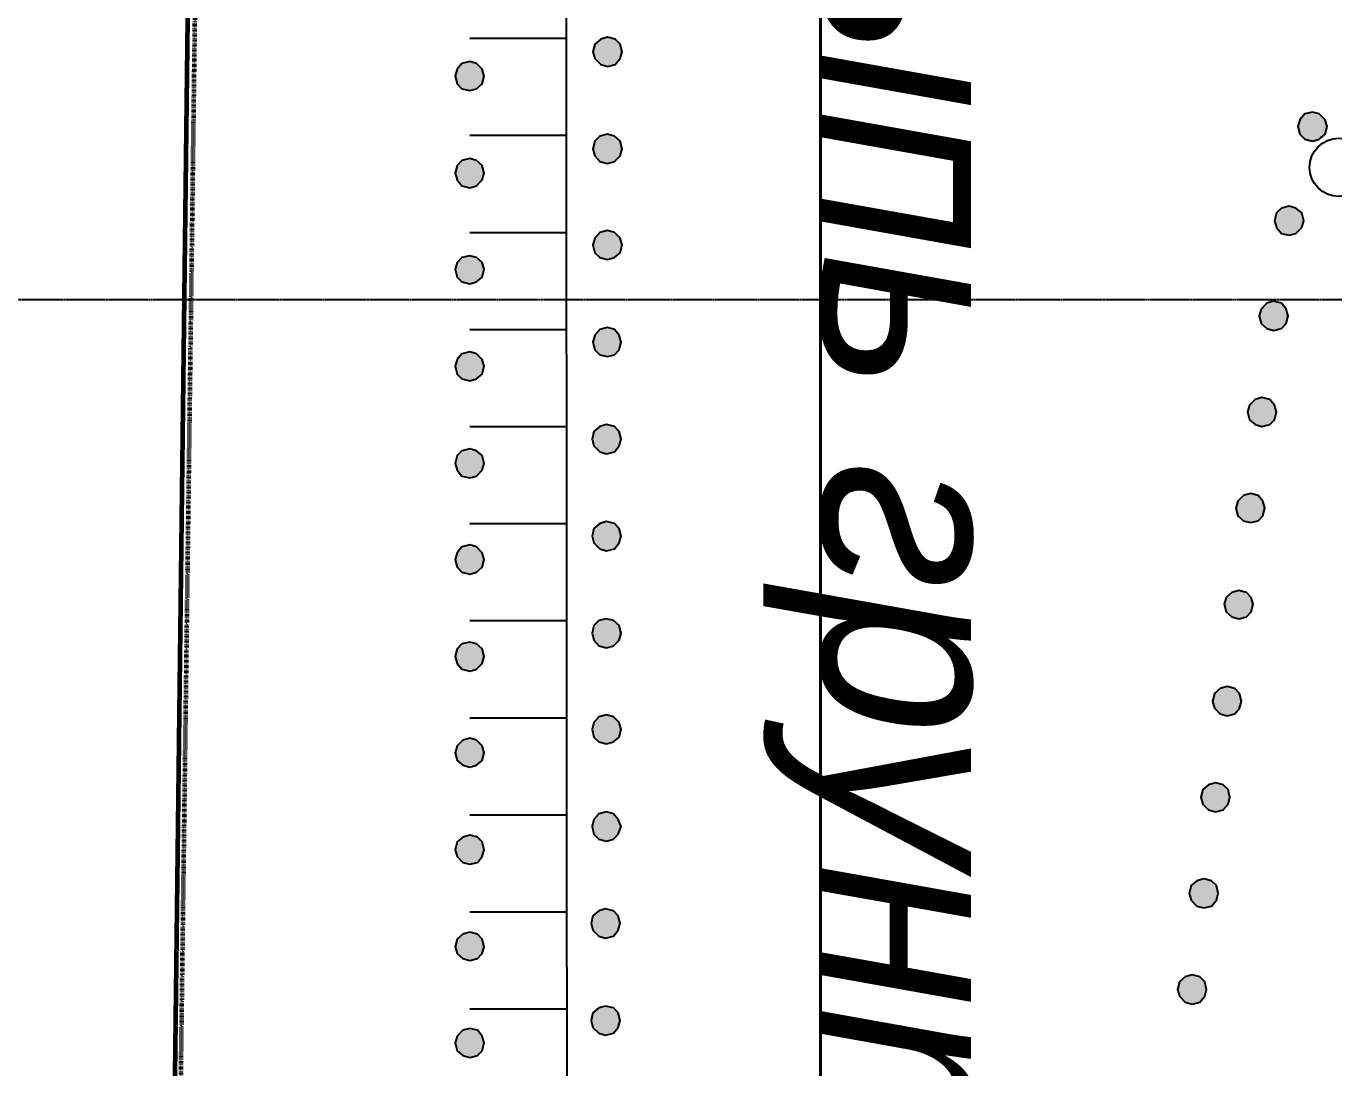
# Model space of a CAD drawing. Header units: millimetres. Extents: x 172667 to 1873135, y -274708 to 168495.
# Drawn here: x 1768622 to 1775356, y 29312 to 34677 of the extents above; entities that cross this region are included whole.
import ezdxf
from ezdxf.enums import TextEntityAlignment as Align

# ---------------------------------------------------------------- set-up
doc = ezdxf.new("R2010")
doc.units = ezdxf.units.MM
doc.linetypes.add('линия_сгиба', pattern=[1.25, 0.5, -0.25, 0, -0.25, 0, -0.25])
doc.linetypes.add('осевая', pattern=[2, 1.25, -0.25, 0.25, -0.25])
for name, color, linetype, lineweight in [('0004-Осевая', 4, 'осевая', 25), ('012 ОП.ЗОНА.ЗДАНИЕ', 171, '01.Опасная зона здание', 40), ('017 ОТВОД', 7, '13.Граница отвода', 70)]:
    doc.layers.add(name, color=color, linetype=linetype, lineweight=lineweight)
doc.layers.add('_ТОПО', color=253, linetype='Continuous')
doc.layers.add('SC007', color=7, linetype='Continuous')
doc.styles.add('1', font='', dxfattribs={"height": 0.000909972})
doc.styles.add('размеры', font='', dxfattribs={"width": 0.7})
doc.styles.get('1').set_extended_font_data('D431', italic=True)
doc.styles.get('размеры').set_extended_font_data('T-FLEX Type A')
doc.linetypes.add('01.Опасная зона здание', pattern='A,1,-2,10,-0.05,[1,линии ППР.shx,S=0.2,R=180,X=0,Y=-1],-0.05,10,-2', length=25.1)
doc.linetypes.add('13.Граница отвода', pattern='A,20,[14,SHAPES,S=0.01,R=0,X=0,Y=0],-2.5', length=22.5)
doc.dimstyles.new('SPDS 500', dxfattribs={"dimscale": 500, "dimtxt": 2.5, "dimasz": 2, "dimexe": 1.25, "dimexo": 0, "dimtad": 1, "dimdec": 0, "dimtxsty": 'размеры', "dimblk": 'ARCHTICK', "dimcen": 2.5, "dimdle": 2, "dimclrd": 256, "dimclre": 256, "dimclrt": 1, "dimaunit": 1, "dimadec": 0, "dimazin": 2, "dimtfac": 0.75, "dimtdec": 0, "dimtix": 1, "dimtmove": 1, "dimatfit": 3, "dimfxl": 1.25, "dimtolj": 1, "dimlwd": 20, "dimlwe": 20, "dimarcsym": 0})

# ---------------------------------------------------------------- blocks, each defined once
blk = doc.blocks.new('SYMBOL2060001')
at = {"layer": 'SC007'}
blk.add_circle((0, 0), 0.15, dxfattribs=at)
blk = doc.blocks.new('_ArchTick')
at = {"color": 0, "linetype": 'ByBlock', "const_width": 0.15}
blk.add_lwpolyline([(-0.5, -0.5), (0.5, 0.5)], dxfattribs=at)
blk = doc.blocks.new('*D254')
at = {"linetype": 'Continuous', "lineweight": 20, "transparency": 16777216}
for p, q in [((1763104.9, 14268.6), (1763104.9, 64268.6)), ((1769362.5, 63268.6), (1762479.9, 63268.6)), ((1769362.5, 15268.6), (1762479.9, 15268.6))]:
    blk.add_line(p, q, dxfattribs=at)
at = {"layer": 'Defpoints', "color": 0, "transparency": 16777216}
for p in [(1763104.9, 63268.6), (1769362.5, 63268.6), (1769362.5, 15268.6)]:
    blk.add_point(p, dxfattribs=at)
at = {"lineweight": 20, "transparency": 16777216, "xscale": 1000, "yscale": 1000, "zscale": 1000}
for p, rotation in [((1763104.9, 63268.6), 90), ((1763104.9, 15268.6), 270)]:
    blk.add_blockref('_ArchTick', p, dxfattribs=dict(at, rotation=rotation))
at = {"color": 1, "transparency": 16777216, "insert": (1762167.4, 39268.6), "char_height": 1250, "attachment_point": 5, "rotation": 90, "style": 'размеры'}
blk.add_mtext('\\A1;48000', dxfattribs=at)

msp = doc.modelspace()

# ---------------------------------------------------------------- hatches: boundary and pattern name
at = {"layer": '_ТОПО', "linetype": 'ByBlock', "lineweight": -2}
for points in [[(1771616.2, 34470.1), (1771656.2, 34480.1), (1771681.2, 34510.1), (1771691.2, 34545.1), (1771681.2, 34585.1), (1771656.2, 34610.1), (1771616.2, 34620.1), (1771581.2, 34610.1), (1771551.2, 34585.1), (1771541.2, 34545.1), (1771551.2, 34510.1), (1771581.2, 34480.1)], [(1770906.2, 34345.1), (1770941.2, 34355.1), (1770971.2, 34380.1), (1770981.2, 34420.1), (1770971.2, 34455.1), (1770941.2, 34485.1), (1770906.2, 34495.1), (1770866.2, 34485.1), (1770841.2, 34455.1), (1770831.2, 34420.1), (1770841.2, 34380.1), (1770866.2, 34355.1)], [(1775246.2, 34085.1), (1775281.2, 34095.1), (1775311.2, 34120.1), (1775321.2, 34160.1), (1775311.2, 34195.1), (1775281.2, 34225.1), (1775246.2, 34235.1), (1775206.2, 34225.1), (1775181.2, 34195.1), (1775171.2, 34160.1), (1775181.2, 34120.1), (1775206.2, 34095.1)], [(1771616.2, 33970.1), (1771651.2, 33980.1), (1771681.2, 34010.1), (1771691.2, 34045.1), (1771681.2, 34085.1), (1771651.2, 34110.1), (1771616.2, 34120.1), (1771576.2, 34110.1), (1771551.2, 34085.1), (1771541.2, 34045.1), (1771551.2, 34010.1), (1771576.2, 33980.1)], [(1770906.2, 33845.1), (1770941.2, 33855.1), (1770971.2, 33885.1), (1770981.2, 33920.1), (1770971.2, 33960.1), (1770941.2, 33985.1), (1770906.2, 33995.1), (1770866.2, 33985.1), (1770841.2, 33960.1), (1770831.2, 33920.1), (1770841.2, 33885.1), (1770866.2, 33855.1)], [(1775126.2, 33600.1), (1775161.2, 33610.1), (1775191.2, 33640.1), (1775201.2, 33675.1), (1775191.2, 33715.1), (1775161.2, 33740.1), (1775126.2, 33750.1), (1775086.2, 33740.1), (1775061.2, 33715.1), (1775051.2, 33675.1), (1775061.2, 33640.1), (1775086.2, 33610.1)], [(1771616.2, 33475.1), (1771651.2, 33485.1), (1771681.2, 33510.1), (1771691.2, 33550.1), (1771681.2, 33585.1), (1771651.2, 33615.1), (1771616.2, 33625.1), (1771576.2, 33615.1), (1771551.2, 33585.1), (1771541.2, 33550.1), (1771551.2, 33510.1), (1771576.2, 33485.1)], [(1770906.2, 33350.1), (1770941.2, 33360.1), (1770971.2, 33385.1), (1770981.2, 33425.1), (1770971.2, 33460.1), (1770941.2, 33485.1), (1770906.2, 33495.1), (1770866.2, 33485.1), (1770841.2, 33460.1), (1770831.2, 33425.1), (1770841.2, 33385.1), (1770866.2, 33360.1)], [(1775046.2, 33110.1), (1775086.2, 33120.1), (1775111.2, 33145.1), (1775121.2, 33185.1), (1775111.2, 33220.1), (1775086.2, 33250.1), (1775046.2, 33260.1), (1775011.2, 33250.1), (1774981.2, 33220.1), (1774971.2, 33185.1), (1774981.2, 33145.1), (1775011.2, 33120.1)], [(1771616.2, 32975.1), (1771651.2, 32985.1), (1771676.2, 33010.1), (1771686.2, 33050.1), (1771676.2, 33085.1), (1771651.2, 33115.1), (1771616.2, 33125.1), (1771576.2, 33115.1), (1771551.2, 33085.1), (1771541.2, 33050.1), (1771551.2, 33010.1), (1771576.2, 32985.1)], [(1770906.2, 32850.1), (1770941.2, 32860.1), (1770971.2, 32885.1), (1770981.2, 32925.1), (1770971.2, 32960.1), (1770941.2, 32990.1), (1770906.2, 33000.1), (1770866.2, 32990.1), (1770841.2, 32960.1), (1770831.2, 32925.1), (1770841.2, 32885.1), (1770866.2, 32860.1)], [(1774986.2, 32615.1), (1775026.2, 32625.1), (1775051.2, 32650.1), (1775061.2, 32690.1), (1775051.2, 32725.1), (1775026.2, 32755.1), (1774986.2, 32765.1), (1774951.2, 32755.1), (1774921.2, 32725.1), (1774911.2, 32690.1), (1774921.2, 32650.1), (1774951.2, 32625.1)], [(1771611.2, 32475.1), (1771651.2, 32485.1), (1771676.2, 32515.1), (1771686.2, 32550.1), (1771676.2, 32590.1), (1771651.2, 32615.1), (1771611.2, 32625.1), (1771576.2, 32615.1), (1771546.2, 32590.1), (1771536.2, 32550.1), (1771546.2, 32515.1), (1771576.2, 32485.1)], [(1770906.2, 32350.1), (1770941.2, 32360.1), (1770971.2, 32390.1), (1770981.2, 32425.1), (1770971.2, 32465.1), (1770941.2, 32490.1), (1770906.2, 32500.1), (1770866.2, 32490.1), (1770841.2, 32465.1), (1770831.2, 32425.1), (1770841.2, 32390.1), (1770866.2, 32360.1)], [(1774926.2, 32120.1), (1774966.2, 32130.1), (1774991.2, 32155.1), (1775001.2, 32195.1), (1774991.2, 32230.1), (1774966.2, 32260.1), (1774926.2, 32270.1), (1774891.2, 32260.1), (1774861.2, 32230.1), (1774851.2, 32195.1), (1774861.2, 32155.1), (1774891.2, 32130.1)], [(1771611.2, 31975.1), (1771651.2, 31985.1), (1771676.2, 32015.1), (1771686.2, 32050.1), (1771676.2, 32090.1), (1771651.2, 32115.1), (1771611.2, 32125.1), (1771576.2, 32115.1), (1771546.2, 32090.1), (1771536.2, 32050.1), (1771546.2, 32015.1), (1771576.2, 31985.1)], [(1770906.2, 31855.1), (1770941.2, 31865.1), (1770971.2, 31890.1), (1770981.2, 31930.1), (1770971.2, 31965.1), (1770941.2, 31995.1), (1770906.2, 32005.1), (1770866.2, 31995.1), (1770841.2, 31965.1), (1770831.2, 31930.1), (1770841.2, 31890.1), (1770866.2, 31865.1)], [(1774866.2, 31625.1), (1774906.2, 31635.1), (1774931.2, 31660.1), (1774941.2, 31700.1), (1774931.2, 31735.1), (1774906.2, 31760.1), (1774866.2, 31770.1), (1774831.2, 31760.1), (1774801.2, 31735.1), (1774791.2, 31700.1), (1774801.2, 31660.1), (1774831.2, 31635.1)], [(1771611.2, 31475.1), (1771646.2, 31485.1), (1771676.2, 31515.1), (1771686.2, 31550.1), (1771676.2, 31590.1), (1771646.2, 31615.1), (1771611.2, 31625.1), (1771571.2, 31615.1), (1771546.2, 31590.1), (1771536.2, 31550.1), (1771546.2, 31515.1), (1771571.2, 31485.1)], [(1770906.2, 31355.1), (1770941.2, 31365.1), (1770971.2, 31395.1), (1770981.2, 31430.1), (1770971.2, 31470.1), (1770941.2, 31495.1), (1770906.2, 31505.1), (1770866.2, 31495.1), (1770841.2, 31470.1), (1770831.2, 31430.1), (1770841.2, 31395.1), (1770866.2, 31365.1)], [(1774806.2, 31125.1), (1774846.2, 31135.1), (1774871.2, 31165.1), (1774881.2, 31200.1), (1774871.2, 31240.1), (1774846.2, 31265.1), (1774806.2, 31275.1), (1774771.2, 31265.1), (1774741.2, 31240.1), (1774731.2, 31200.1), (1774741.2, 31165.1), (1774771.2, 31135.1)], [(1771611.2, 30980.1), (1771646.2, 30990.1), (1771676.2, 31015.1), (1771686.2, 31055.1), (1771676.2, 31090.1), (1771646.2, 31120.1), (1771611.2, 31130.1), (1771571.2, 31120.1), (1771546.2, 31090.1), (1771536.2, 31055.1), (1771546.2, 31015.1), (1771571.2, 30990.1)], [(1770906.2, 30860.1), (1770941.2, 30870.1), (1770971.2, 30895.1), (1770981.2, 30935.1), (1770971.2, 30970.1), (1770941.2, 31000.1), (1770906.2, 31010.1), (1770871.2, 31000.1), (1770841.2, 30970.1), (1770831.2, 30935.1), (1770841.2, 30895.1), (1770871.2, 30870.1)], [(1774746.2, 30630.1), (1774786.2, 30640.1), (1774811.2, 30670.1), (1774821.2, 30705.1), (1774811.2, 30745.1), (1774786.2, 30770.1), (1774746.2, 30780.1), (1774711.2, 30770.1), (1774681.2, 30745.1), (1774671.2, 30705.1), (1774681.2, 30670.1), (1774711.2, 30640.1)], [(1771611.2, 30480.1), (1771646.2, 30490.1), (1771671.2, 30515.1), (1771686.2, 30555.1), (1771671.2, 30590.1), (1771646.2, 30620.1), (1771611.2, 30630.1), (1771571.2, 30620.1), (1771546.2, 30590.1), (1771536.2, 30555.1), (1771546.2, 30515.1), (1771571.2, 30490.1)], [(1770906.2, 30360.1), (1770946.2, 30370.1), (1770971.2, 30400.1), (1770981.2, 30435.1), (1770971.2, 30475.1), (1770946.2, 30500.1), (1770906.2, 30510.1), (1770871.2, 30500.1), (1770841.2, 30475.1), (1770831.2, 30435.1), (1770841.2, 30400.1), (1770871.2, 30370.1)], [(1774686.2, 30135.1), (1774726.2, 30145.1), (1774751.2, 30175.1), (1774761.2, 30210.1), (1774751.2, 30250.1), (1774726.2, 30275.1), (1774686.2, 30285.1), (1774651.2, 30275.1), (1774621.2, 30250.1), (1774611.2, 30210.1), (1774621.2, 30175.1), (1774651.2, 30145.1)], [(1771606.2, 29980.1), (1771646.2, 29990.1), (1771671.2, 30020.1), (1771681.2, 30055.1), (1771671.2, 30095.1), (1771646.2, 30120.1), (1771606.2, 30130.1), (1771571.2, 30120.1), (1771541.2, 30095.1), (1771531.2, 30055.1), (1771541.2, 30020.1), (1771571.2, 29990.1)], [(1770906.2, 29865.1), (1770946.2, 29875.1), (1770971.2, 29900.1), (1770981.2, 29935.1), (1770971.2, 29975.1), (1770946.2, 30000.1), (1770906.2, 30010.1), (1770871.2, 30000.1), (1770841.2, 29975.1), (1770831.2, 29935.1), (1770841.2, 29900.1), (1770871.2, 29875.1)], [(1774626.2, 29640.1), (1774666.2, 29650.1), (1774691.2, 29680.1), (1774701.2, 29715.1), (1774691.2, 29755.1), (1774666.2, 29780.1), (1774626.2, 29790.1), (1774591.2, 29780.1), (1774561.2, 29755.1), (1774551.2, 29715.1), (1774561.2, 29680.1), (1774591.2, 29650.1)], [(1771606.2, 29480.1), (1771646.2, 29490.1), (1771671.2, 29520.1), (1771681.2, 29555.1), (1771671.2, 29595.1), (1771646.2, 29620.1), (1771606.2, 29630.1), (1771571.2, 29620.1), (1771541.2, 29595.1), (1771531.2, 29555.1), (1771541.2, 29520.1), (1771571.2, 29490.1)], [(1770906.2, 29365.1), (1770946.2, 29375.1), (1770971.2, 29400.1), (1770981.2, 29440.1), (1770971.2, 29475.1), (1770946.2, 29505.1), (1770906.2, 29515.1), (1770871.2, 29505.1), (1770841.2, 29475.1), (1770831.2, 29440.1), (1770841.2, 29400.1), (1770871.2, 29375.1)]]:
    msp.add_hatch(color=8, dxfattribs=at).paths.add_polyline_path(points)

# ---------------------------------------------------------------- linework, layer by layer
at = {"layer": '0004-Осевая', "elevation": 107296.5}
msp.add_lwpolyline([(1761344, 33268.6), (1808719.1, 33268.6)], dxfattribs=at)
at = {"layer": '012 ОП.ЗОНА.ЗДАНИЕ', "elevation": 107296.5}
msp.add_lwpolyline([(1772712, 63268.6), (1772712, 15274.6)], dxfattribs=at)
at = {"layer": '017 ОТВОД', "color": 1, "linetype": '13.Граница отвода', "lineweight": 60, "elevation": -103056.2}
msp.add_lwpolyline([(1769145.1, 8582.2), (1770045.1, 84542.2), (1850035.1, 83412.2), (1849135.1, 7452.2)], close=True, dxfattribs=at)
at = {"layer": '017 ОТВОД', "color": 6, "linetype": 'линия_сгиба', "lineweight": 60, "ltscale": 5, "elevation": 3738.5}
msp.add_lwpolyline([(1769149.6, 9024.3), (1815482.4, 8078.8), (1815473.1, 83886.3), (1770145.1, 84117.2)], close=True, dxfattribs=at)
at = {"layer": '_ТОПО', "color": 8, "linetype": 'ByBlock', "lineweight": -2}
for p, q in [((1770906.2, 34615.1, 106560.1), (1771406.2, 34615.1, 106548.2)), ((1770906.2, 34115.1, 106560.2), (1771406.2, 34115.1, 106548.2)), ((1770906.2, 33615.1, 106560.4), (1771406.2, 33615.1, 106548.1)), ((1770906.2, 33115.1, 106560.5), (1771406.2, 33115.1, 106548)), ((1770906.2, 32615.1, 106560.7), (1771406.2, 32615.1, 106547.9)), ((1770906.2, 32115.1, 106560.8), (1771406.2, 32115.1, 106547.8)), ((1770906.2, 31615.1, 106560.9), (1771406.2, 31615.1, 106547.8)), ((1770906.2, 31115.1, 106561.1), (1771406.2, 31115.1, 106547.7)), ((1770906.2, 30615.1, 106561.2), (1771406.2, 30615.1, 106547.6)), ((1770906.2, 30115.1, 106561.3), (1771406.2, 30115.1, 106547.5)), ((1770906.2, 29615.1, 106561.4), (1771406.2, 29615.1, 106547.4))]:
    msp.add_line(p, q, dxfattribs=at)
at = {"layer": '_ТОПО', "color": 8, "linetype": 'ByBlock', "lineweight": -2, "elevation": 105424.8, "flags": 128}
msp.add_lwpolyline([(1768772, 15350.2), (1770967.3, 15048.5), (1771310.6, 15246.2), (1771414.6, 15620.7), (1771388.6, 62985.5), (1771206.6, 63453.7), (1770842.4, 63630.5), (1768628, 63583.8)], dxfattribs=at)
at = {"layer": '_ТОПО', "color": 8, "linetype": 'ByBlock', "lineweight": -2, "flags": 128}
for points, elevation in [([(1771616.2, 34470.1), (1771656.2, 34480.1), (1771681.2, 34510.1), (1771691.2, 34545.1), (1771681.2, 34585.1), (1771656.2, 34610.1), (1771616.2, 34620.1), (1771581.2, 34610.1), (1771551.2, 34585.1), (1771541.2, 34545.1), (1771551.2, 34510.1), (1771581.2, 34480.1), (1771616.2, 34470.1)], 106595.4), ([(1771616.2, 34470.1), (1771656.2, 34480.1), (1771681.2, 34510.1), (1771691.2, 34545.1), (1771681.2, 34585.1), (1771656.2, 34610.1), (1771616.2, 34620.1), (1771581.2, 34610.1), (1771551.2, 34585.1), (1771541.2, 34545.1), (1771551.2, 34510.1), (1771581.2, 34480.1), (1771616.2, 34470.1)], 106595.4), ([(1770906.2, 34345.1), (1770941.2, 34355.1), (1770971.2, 34380.1), (1770981.2, 34420.1), (1770971.2, 34455.1), (1770941.2, 34485.1), (1770906.2, 34495.1), (1770866.2, 34485.1), (1770841.2, 34455.1), (1770831.2, 34420.1), (1770841.2, 34380.1), (1770866.2, 34355.1), (1770906.2, 34345.1)], 105424.8), ([(1770906.2, 34345.1), (1770941.2, 34355.1), (1770971.2, 34380.1), (1770981.2, 34420.1), (1770971.2, 34455.1), (1770941.2, 34485.1), (1770906.2, 34495.1), (1770866.2, 34485.1), (1770841.2, 34455.1), (1770831.2, 34420.1), (1770841.2, 34380.1), (1770866.2, 34355.1), (1770906.2, 34345.1)], 105424.8), ([(1775246.2, 34085.1), (1775281.2, 34095.1), (1775311.2, 34120.1), (1775321.2, 34160.1), (1775311.2, 34195.1), (1775281.2, 34225.1), (1775246.2, 34235.1), (1775206.2, 34225.1), (1775181.2, 34195.1), (1775171.2, 34160.1), (1775181.2, 34120.1), (1775206.2, 34095.1), (1775246.2, 34085.1)], 106595.4), ([(1775246.2, 34085.1), (1775281.2, 34095.1), (1775311.2, 34120.1), (1775321.2, 34160.1), (1775311.2, 34195.1), (1775281.2, 34225.1), (1775246.2, 34235.1), (1775206.2, 34225.1), (1775181.2, 34195.1), (1775171.2, 34160.1), (1775181.2, 34120.1), (1775206.2, 34095.1), (1775246.2, 34085.1)], 106595.4), ([(1771616.2, 33970.1), (1771651.2, 33980.1), (1771681.2, 34010.1), (1771691.2, 34045.1), (1771681.2, 34085.1), (1771651.2, 34110.1), (1771616.2, 34120.1), (1771576.2, 34110.1), (1771551.2, 34085.1), (1771541.2, 34045.1), (1771551.2, 34010.1), (1771576.2, 33980.1), (1771616.2, 33970.1)], 106595.4), ([(1771616.2, 33970.1), (1771651.2, 33980.1), (1771681.2, 34010.1), (1771691.2, 34045.1), (1771681.2, 34085.1), (1771651.2, 34110.1), (1771616.2, 34120.1), (1771576.2, 34110.1), (1771551.2, 34085.1), (1771541.2, 34045.1), (1771551.2, 34010.1), (1771576.2, 33980.1), (1771616.2, 33970.1)], 106595.4), ([(1770906.2, 33845.1), (1770941.2, 33855.1), (1770971.2, 33885.1), (1770981.2, 33920.1), (1770971.2, 33960.1), (1770941.2, 33985.1), (1770906.2, 33995.1), (1770866.2, 33985.1), (1770841.2, 33960.1), (1770831.2, 33920.1), (1770841.2, 33885.1), (1770866.2, 33855.1), (1770906.2, 33845.1)], 105424.8), ([(1770906.2, 33845.1), (1770941.2, 33855.1), (1770971.2, 33885.1), (1770981.2, 33920.1), (1770971.2, 33960.1), (1770941.2, 33985.1), (1770906.2, 33995.1), (1770866.2, 33985.1), (1770841.2, 33960.1), (1770831.2, 33920.1), (1770841.2, 33885.1), (1770866.2, 33855.1), (1770906.2, 33845.1)], 105424.8), ([(1775126.2, 33600.1), (1775161.2, 33610.1), (1775191.2, 33640.1), (1775201.2, 33675.1), (1775191.2, 33715.1), (1775161.2, 33740.1), (1775126.2, 33750.1), (1775086.2, 33740.1), (1775061.2, 33715.1), (1775051.2, 33675.1), (1775061.2, 33640.1), (1775086.2, 33610.1), (1775126.2, 33600.1)], 106595.4), ([(1775126.2, 33600.1), (1775161.2, 33610.1), (1775191.2, 33640.1), (1775201.2, 33675.1), (1775191.2, 33715.1), (1775161.2, 33740.1), (1775126.2, 33750.1), (1775086.2, 33740.1), (1775061.2, 33715.1), (1775051.2, 33675.1), (1775061.2, 33640.1), (1775086.2, 33610.1), (1775126.2, 33600.1)], 106595.4), ([(1771616.2, 33475.1), (1771651.2, 33485.1), (1771681.2, 33510.1), (1771691.2, 33550.1), (1771681.2, 33585.1), (1771651.2, 33615.1), (1771616.2, 33625.1), (1771576.2, 33615.1), (1771551.2, 33585.1), (1771541.2, 33550.1), (1771551.2, 33510.1), (1771576.2, 33485.1), (1771616.2, 33475.1)], 106595.4), ([(1771616.2, 33475.1), (1771651.2, 33485.1), (1771681.2, 33510.1), (1771691.2, 33550.1), (1771681.2, 33585.1), (1771651.2, 33615.1), (1771616.2, 33625.1), (1771576.2, 33615.1), (1771551.2, 33585.1), (1771541.2, 33550.1), (1771551.2, 33510.1), (1771576.2, 33485.1), (1771616.2, 33475.1)], 106595.4), ([(1770906.2, 33350.1), (1770941.2, 33360.1), (1770971.2, 33385.1), (1770981.2, 33425.1), (1770971.2, 33460.1), (1770941.2, 33485.1), (1770906.2, 33495.1), (1770866.2, 33485.1), (1770841.2, 33460.1), (1770831.2, 33425.1), (1770841.2, 33385.1), (1770866.2, 33360.1), (1770906.2, 33350.1)], 105424.8), ([(1770906.2, 33350.1), (1770941.2, 33360.1), (1770971.2, 33385.1), (1770981.2, 33425.1), (1770971.2, 33460.1), (1770941.2, 33485.1), (1770906.2, 33495.1), (1770866.2, 33485.1), (1770841.2, 33460.1), (1770831.2, 33425.1), (1770841.2, 33385.1), (1770866.2, 33360.1), (1770906.2, 33350.1)], 105424.8), ([(1775046.2, 33110.1), (1775086.2, 33120.1), (1775111.2, 33145.1), (1775121.2, 33185.1), (1775111.2, 33220.1), (1775086.2, 33250.1), (1775046.2, 33260.1), (1775011.2, 33250.1), (1774981.2, 33220.1), (1774971.2, 33185.1), (1774981.2, 33145.1), (1775011.2, 33120.1), (1775046.2, 33110.1)], 106595.4), ([(1775046.2, 33110.1), (1775086.2, 33120.1), (1775111.2, 33145.1), (1775121.2, 33185.1), (1775111.2, 33220.1), (1775086.2, 33250.1), (1775046.2, 33260.1), (1775011.2, 33250.1), (1774981.2, 33220.1), (1774971.2, 33185.1), (1774981.2, 33145.1), (1775011.2, 33120.1), (1775046.2, 33110.1)], 106595.4), ([(1771616.2, 32975.1), (1771651.2, 32985.1), (1771676.2, 33010.1), (1771686.2, 33050.1), (1771676.2, 33085.1), (1771651.2, 33115.1), (1771616.2, 33125.1), (1771576.2, 33115.1), (1771551.2, 33085.1), (1771541.2, 33050.1), (1771551.2, 33010.1), (1771576.2, 32985.1), (1771616.2, 32975.1)], 106595.4), ([(1771616.2, 32975.1), (1771651.2, 32985.1), (1771676.2, 33010.1), (1771686.2, 33050.1), (1771676.2, 33085.1), (1771651.2, 33115.1), (1771616.2, 33125.1), (1771576.2, 33115.1), (1771551.2, 33085.1), (1771541.2, 33050.1), (1771551.2, 33010.1), (1771576.2, 32985.1), (1771616.2, 32975.1)], 106595.4), ([(1770906.2, 32850.1), (1770941.2, 32860.1), (1770971.2, 32885.1), (1770981.2, 32925.1), (1770971.2, 32960.1), (1770941.2, 32990.1), (1770906.2, 33000.1), (1770866.2, 32990.1), (1770841.2, 32960.1), (1770831.2, 32925.1), (1770841.2, 32885.1), (1770866.2, 32860.1), (1770906.2, 32850.1)], 105424.8), ([(1770906.2, 32850.1), (1770941.2, 32860.1), (1770971.2, 32885.1), (1770981.2, 32925.1), (1770971.2, 32960.1), (1770941.2, 32990.1), (1770906.2, 33000.1), (1770866.2, 32990.1), (1770841.2, 32960.1), (1770831.2, 32925.1), (1770841.2, 32885.1), (1770866.2, 32860.1), (1770906.2, 32850.1)], 105424.8), ([(1774986.2, 32615.1), (1775026.2, 32625.1), (1775051.2, 32650.1), (1775061.2, 32690.1), (1775051.2, 32725.1), (1775026.2, 32755.1), (1774986.2, 32765.1), (1774951.2, 32755.1), (1774921.2, 32725.1), (1774911.2, 32690.1), (1774921.2, 32650.1), (1774951.2, 32625.1), (1774986.2, 32615.1)], 106595.4), ([(1774986.2, 32615.1), (1775026.2, 32625.1), (1775051.2, 32650.1), (1775061.2, 32690.1), (1775051.2, 32725.1), (1775026.2, 32755.1), (1774986.2, 32765.1), (1774951.2, 32755.1), (1774921.2, 32725.1), (1774911.2, 32690.1), (1774921.2, 32650.1), (1774951.2, 32625.1), (1774986.2, 32615.1)], 106595.4), ([(1771611.2, 32475.1), (1771651.2, 32485.1), (1771676.2, 32515.1), (1771686.2, 32550.1), (1771676.2, 32590.1), (1771651.2, 32615.1), (1771611.2, 32625.1), (1771576.2, 32615.1), (1771546.2, 32590.1), (1771536.2, 32550.1), (1771546.2, 32515.1), (1771576.2, 32485.1), (1771611.2, 32475.1)], 106595.4), ([(1771611.2, 32475.1), (1771651.2, 32485.1), (1771676.2, 32515.1), (1771686.2, 32550.1), (1771676.2, 32590.1), (1771651.2, 32615.1), (1771611.2, 32625.1), (1771576.2, 32615.1), (1771546.2, 32590.1), (1771536.2, 32550.1), (1771546.2, 32515.1), (1771576.2, 32485.1), (1771611.2, 32475.1)], 106595.4), ([(1770906.2, 32350.1), (1770941.2, 32360.1), (1770971.2, 32390.1), (1770981.2, 32425.1), (1770971.2, 32465.1), (1770941.2, 32490.1), (1770906.2, 32500.1), (1770866.2, 32490.1), (1770841.2, 32465.1), (1770831.2, 32425.1), (1770841.2, 32390.1), (1770866.2, 32360.1), (1770906.2, 32350.1)], 105424.8), ([(1770906.2, 32350.1), (1770941.2, 32360.1), (1770971.2, 32390.1), (1770981.2, 32425.1), (1770971.2, 32465.1), (1770941.2, 32490.1), (1770906.2, 32500.1), (1770866.2, 32490.1), (1770841.2, 32465.1), (1770831.2, 32425.1), (1770841.2, 32390.1), (1770866.2, 32360.1), (1770906.2, 32350.1)], 105424.8), ([(1774926.2, 32120.1), (1774966.2, 32130.1), (1774991.2, 32155.1), (1775001.2, 32195.1), (1774991.2, 32230.1), (1774966.2, 32260.1), (1774926.2, 32270.1), (1774891.2, 32260.1), (1774861.2, 32230.1), (1774851.2, 32195.1), (1774861.2, 32155.1), (1774891.2, 32130.1), (1774926.2, 32120.1)], 106595.4), ([(1774926.2, 32120.1), (1774966.2, 32130.1), (1774991.2, 32155.1), (1775001.2, 32195.1), (1774991.2, 32230.1), (1774966.2, 32260.1), (1774926.2, 32270.1), (1774891.2, 32260.1), (1774861.2, 32230.1), (1774851.2, 32195.1), (1774861.2, 32155.1), (1774891.2, 32130.1), (1774926.2, 32120.1)], 106595.4), ([(1771611.2, 31975.1), (1771651.2, 31985.1), (1771676.2, 32015.1), (1771686.2, 32050.1), (1771676.2, 32090.1), (1771651.2, 32115.1), (1771611.2, 32125.1), (1771576.2, 32115.1), (1771546.2, 32090.1), (1771536.2, 32050.1), (1771546.2, 32015.1), (1771576.2, 31985.1), (1771611.2, 31975.1)], 106595.4), ([(1771611.2, 31975.1), (1771651.2, 31985.1), (1771676.2, 32015.1), (1771686.2, 32050.1), (1771676.2, 32090.1), (1771651.2, 32115.1), (1771611.2, 32125.1), (1771576.2, 32115.1), (1771546.2, 32090.1), (1771536.2, 32050.1), (1771546.2, 32015.1), (1771576.2, 31985.1), (1771611.2, 31975.1)], 106595.4), ([(1770906.2, 31855.1), (1770941.2, 31865.1), (1770971.2, 31890.1), (1770981.2, 31930.1), (1770971.2, 31965.1), (1770941.2, 31995.1), (1770906.2, 32005.1), (1770866.2, 31995.1), (1770841.2, 31965.1), (1770831.2, 31930.1), (1770841.2, 31890.1), (1770866.2, 31865.1), (1770906.2, 31855.1)], 105424.8), ([(1770906.2, 31855.1), (1770941.2, 31865.1), (1770971.2, 31890.1), (1770981.2, 31930.1), (1770971.2, 31965.1), (1770941.2, 31995.1), (1770906.2, 32005.1), (1770866.2, 31995.1), (1770841.2, 31965.1), (1770831.2, 31930.1), (1770841.2, 31890.1), (1770866.2, 31865.1), (1770906.2, 31855.1)], 105424.8), ([(1774866.2, 31625.1), (1774906.2, 31635.1), (1774931.2, 31660.1), (1774941.2, 31700.1), (1774931.2, 31735.1), (1774906.2, 31760.1), (1774866.2, 31770.1), (1774831.2, 31760.1), (1774801.2, 31735.1), (1774791.2, 31700.1), (1774801.2, 31660.1), (1774831.2, 31635.1), (1774866.2, 31625.1)], 106595.4), ([(1774866.2, 31625.1), (1774906.2, 31635.1), (1774931.2, 31660.1), (1774941.2, 31700.1), (1774931.2, 31735.1), (1774906.2, 31760.1), (1774866.2, 31770.1), (1774831.2, 31760.1), (1774801.2, 31735.1), (1774791.2, 31700.1), (1774801.2, 31660.1), (1774831.2, 31635.1), (1774866.2, 31625.1)], 106595.4), ([(1771611.2, 31475.1), (1771646.2, 31485.1), (1771676.2, 31515.1), (1771686.2, 31550.1), (1771676.2, 31590.1), (1771646.2, 31615.1), (1771611.2, 31625.1), (1771571.2, 31615.1), (1771546.2, 31590.1), (1771536.2, 31550.1), (1771546.2, 31515.1), (1771571.2, 31485.1), (1771611.2, 31475.1)], 106595.4), ([(1771611.2, 31475.1), (1771646.2, 31485.1), (1771676.2, 31515.1), (1771686.2, 31550.1), (1771676.2, 31590.1), (1771646.2, 31615.1), (1771611.2, 31625.1), (1771571.2, 31615.1), (1771546.2, 31590.1), (1771536.2, 31550.1), (1771546.2, 31515.1), (1771571.2, 31485.1), (1771611.2, 31475.1)], 106595.4), ([(1770906.2, 31355.1), (1770941.2, 31365.1), (1770971.2, 31395.1), (1770981.2, 31430.1), (1770971.2, 31470.1), (1770941.2, 31495.1), (1770906.2, 31505.1), (1770866.2, 31495.1), (1770841.2, 31470.1), (1770831.2, 31430.1), (1770841.2, 31395.1), (1770866.2, 31365.1), (1770906.2, 31355.1)], 105424.8), ([(1770906.2, 31355.1), (1770941.2, 31365.1), (1770971.2, 31395.1), (1770981.2, 31430.1), (1770971.2, 31470.1), (1770941.2, 31495.1), (1770906.2, 31505.1), (1770866.2, 31495.1), (1770841.2, 31470.1), (1770831.2, 31430.1), (1770841.2, 31395.1), (1770866.2, 31365.1), (1770906.2, 31355.1)], 105424.8), ([(1774806.2, 31125.1), (1774846.2, 31135.1), (1774871.2, 31165.1), (1774881.2, 31200.1), (1774871.2, 31240.1), (1774846.2, 31265.1), (1774806.2, 31275.1), (1774771.2, 31265.1), (1774741.2, 31240.1), (1774731.2, 31200.1), (1774741.2, 31165.1), (1774771.2, 31135.1), (1774806.2, 31125.1)], 106595.4), ([(1774806.2, 31125.1), (1774846.2, 31135.1), (1774871.2, 31165.1), (1774881.2, 31200.1), (1774871.2, 31240.1), (1774846.2, 31265.1), (1774806.2, 31275.1), (1774771.2, 31265.1), (1774741.2, 31240.1), (1774731.2, 31200.1), (1774741.2, 31165.1), (1774771.2, 31135.1), (1774806.2, 31125.1)], 106595.4), ([(1771611.2, 30980.1), (1771646.2, 30990.1), (1771676.2, 31015.1), (1771686.2, 31055.1), (1771676.2, 31090.1), (1771646.2, 31120.1), (1771611.2, 31130.1), (1771571.2, 31120.1), (1771546.2, 31090.1), (1771536.2, 31055.1), (1771546.2, 31015.1), (1771571.2, 30990.1), (1771611.2, 30980.1)], 106595.4), ([(1771611.2, 30980.1), (1771646.2, 30990.1), (1771676.2, 31015.1), (1771686.2, 31055.1), (1771676.2, 31090.1), (1771646.2, 31120.1), (1771611.2, 31130.1), (1771571.2, 31120.1), (1771546.2, 31090.1), (1771536.2, 31055.1), (1771546.2, 31015.1), (1771571.2, 30990.1), (1771611.2, 30980.1)], 106595.4), ([(1770906.2, 30860.1), (1770941.2, 30870.1), (1770971.2, 30895.1), (1770981.2, 30935.1), (1770971.2, 30970.1), (1770941.2, 31000.1), (1770906.2, 31010.1), (1770871.2, 31000.1), (1770841.2, 30970.1), (1770831.2, 30935.1), (1770841.2, 30895.1), (1770871.2, 30870.1), (1770906.2, 30860.1)], 105424.8), ([(1770906.2, 30860.1), (1770941.2, 30870.1), (1770971.2, 30895.1), (1770981.2, 30935.1), (1770971.2, 30970.1), (1770941.2, 31000.1), (1770906.2, 31010.1), (1770871.2, 31000.1), (1770841.2, 30970.1), (1770831.2, 30935.1), (1770841.2, 30895.1), (1770871.2, 30870.1), (1770906.2, 30860.1)], 105424.8), ([(1774746.2, 30630.1), (1774786.2, 30640.1), (1774811.2, 30670.1), (1774821.2, 30705.1), (1774811.2, 30745.1), (1774786.2, 30770.1), (1774746.2, 30780.1), (1774711.2, 30770.1), (1774681.2, 30745.1), (1774671.2, 30705.1), (1774681.2, 30670.1), (1774711.2, 30640.1), (1774746.2, 30630.1)], 106595.4), ([(1774746.2, 30630.1), (1774786.2, 30640.1), (1774811.2, 30670.1), (1774821.2, 30705.1), (1774811.2, 30745.1), (1774786.2, 30770.1), (1774746.2, 30780.1), (1774711.2, 30770.1), (1774681.2, 30745.1), (1774671.2, 30705.1), (1774681.2, 30670.1), (1774711.2, 30640.1), (1774746.2, 30630.1)], 106595.4), ([(1771611.2, 30480.1), (1771646.2, 30490.1), (1771671.2, 30515.1), (1771686.2, 30555.1), (1771671.2, 30590.1), (1771646.2, 30620.1), (1771611.2, 30630.1), (1771571.2, 30620.1), (1771546.2, 30590.1), (1771536.2, 30555.1), (1771546.2, 30515.1), (1771571.2, 30490.1), (1771611.2, 30480.1)], 106595.4), ([(1771611.2, 30480.1), (1771646.2, 30490.1), (1771671.2, 30515.1), (1771686.2, 30555.1), (1771671.2, 30590.1), (1771646.2, 30620.1), (1771611.2, 30630.1), (1771571.2, 30620.1), (1771546.2, 30590.1), (1771536.2, 30555.1), (1771546.2, 30515.1), (1771571.2, 30490.1), (1771611.2, 30480.1)], 106595.4), ([(1770906.2, 30360.1), (1770946.2, 30370.1), (1770971.2, 30400.1), (1770981.2, 30435.1), (1770971.2, 30475.1), (1770946.2, 30500.1), (1770906.2, 30510.1), (1770871.2, 30500.1), (1770841.2, 30475.1), (1770831.2, 30435.1), (1770841.2, 30400.1), (1770871.2, 30370.1), (1770906.2, 30360.1)], 105424.8), ([(1770906.2, 30360.1), (1770946.2, 30370.1), (1770971.2, 30400.1), (1770981.2, 30435.1), (1770971.2, 30475.1), (1770946.2, 30500.1), (1770906.2, 30510.1), (1770871.2, 30500.1), (1770841.2, 30475.1), (1770831.2, 30435.1), (1770841.2, 30400.1), (1770871.2, 30370.1), (1770906.2, 30360.1)], 105424.8), ([(1774686.2, 30135.1), (1774726.2, 30145.1), (1774751.2, 30175.1), (1774761.2, 30210.1), (1774751.2, 30250.1), (1774726.2, 30275.1), (1774686.2, 30285.1), (1774651.2, 30275.1), (1774621.2, 30250.1), (1774611.2, 30210.1), (1774621.2, 30175.1), (1774651.2, 30145.1), (1774686.2, 30135.1)], 106595.4), ([(1774686.2, 30135.1), (1774726.2, 30145.1), (1774751.2, 30175.1), (1774761.2, 30210.1), (1774751.2, 30250.1), (1774726.2, 30275.1), (1774686.2, 30285.1), (1774651.2, 30275.1), (1774621.2, 30250.1), (1774611.2, 30210.1), (1774621.2, 30175.1), (1774651.2, 30145.1), (1774686.2, 30135.1)], 106595.4), ([(1771606.2, 29980.1), (1771646.2, 29990.1), (1771671.2, 30020.1), (1771681.2, 30055.1), (1771671.2, 30095.1), (1771646.2, 30120.1), (1771606.2, 30130.1), (1771571.2, 30120.1), (1771541.2, 30095.1), (1771531.2, 30055.1), (1771541.2, 30020.1), (1771571.2, 29990.1), (1771606.2, 29980.1)], 106595.4), ([(1771606.2, 29980.1), (1771646.2, 29990.1), (1771671.2, 30020.1), (1771681.2, 30055.1), (1771671.2, 30095.1), (1771646.2, 30120.1), (1771606.2, 30130.1), (1771571.2, 30120.1), (1771541.2, 30095.1), (1771531.2, 30055.1), (1771541.2, 30020.1), (1771571.2, 29990.1), (1771606.2, 29980.1)], 106595.4), ([(1770906.2, 29865.1), (1770946.2, 29875.1), (1770971.2, 29900.1), (1770981.2, 29935.1), (1770971.2, 29975.1), (1770946.2, 30000.1), (1770906.2, 30010.1), (1770871.2, 30000.1), (1770841.2, 29975.1), (1770831.2, 29935.1), (1770841.2, 29900.1), (1770871.2, 29875.1), (1770906.2, 29865.1)], 105424.8), ([(1770906.2, 29865.1), (1770946.2, 29875.1), (1770971.2, 29900.1), (1770981.2, 29935.1), (1770971.2, 29975.1), (1770946.2, 30000.1), (1770906.2, 30010.1), (1770871.2, 30000.1), (1770841.2, 29975.1), (1770831.2, 29935.1), (1770841.2, 29900.1), (1770871.2, 29875.1), (1770906.2, 29865.1)], 105424.8), ([(1774626.2, 29640.1), (1774666.2, 29650.1), (1774691.2, 29680.1), (1774701.2, 29715.1), (1774691.2, 29755.1), (1774666.2, 29780.1), (1774626.2, 29790.1), (1774591.2, 29780.1), (1774561.2, 29755.1), (1774551.2, 29715.1), (1774561.2, 29680.1), (1774591.2, 29650.1), (1774626.2, 29640.1)], 106595.4), ([(1774626.2, 29640.1), (1774666.2, 29650.1), (1774691.2, 29680.1), (1774701.2, 29715.1), (1774691.2, 29755.1), (1774666.2, 29780.1), (1774626.2, 29790.1), (1774591.2, 29780.1), (1774561.2, 29755.1), (1774551.2, 29715.1), (1774561.2, 29680.1), (1774591.2, 29650.1), (1774626.2, 29640.1)], 106595.4), ([(1771606.2, 29480.1), (1771646.2, 29490.1), (1771671.2, 29520.1), (1771681.2, 29555.1), (1771671.2, 29595.1), (1771646.2, 29620.1), (1771606.2, 29630.1), (1771571.2, 29620.1), (1771541.2, 29595.1), (1771531.2, 29555.1), (1771541.2, 29520.1), (1771571.2, 29490.1), (1771606.2, 29480.1)], 106595.4), ([(1771606.2, 29480.1), (1771646.2, 29490.1), (1771671.2, 29520.1), (1771681.2, 29555.1), (1771671.2, 29595.1), (1771646.2, 29620.1), (1771606.2, 29630.1), (1771571.2, 29620.1), (1771541.2, 29595.1), (1771531.2, 29555.1), (1771541.2, 29520.1), (1771571.2, 29490.1), (1771606.2, 29480.1)], 106595.4), ([(1770906.2, 29365.1), (1770946.2, 29375.1), (1770971.2, 29400.1), (1770981.2, 29440.1), (1770971.2, 29475.1), (1770946.2, 29505.1), (1770906.2, 29515.1), (1770871.2, 29505.1), (1770841.2, 29475.1), (1770831.2, 29440.1), (1770841.2, 29400.1), (1770871.2, 29375.1), (1770906.2, 29365.1)], 105424.8), ([(1770906.2, 29365.1), (1770946.2, 29375.1), (1770971.2, 29400.1), (1770981.2, 29440.1), (1770971.2, 29475.1), (1770946.2, 29505.1), (1770906.2, 29515.1), (1770871.2, 29505.1), (1770841.2, 29475.1), (1770831.2, 29440.1), (1770841.2, 29400.1), (1770871.2, 29375.1), (1770906.2, 29365.1)], 105424.8)]:
    msp.add_lwpolyline(points, close=True, dxfattribs=dict(at, elevation=elevation))
at = {"layer": '_ТОПО', "color": 8, "linetype": 'ByBlock', "lineweight": -2}
msp.add_point((1773279.6, 31102, 106564.5), dxfattribs=at)

# ---------------------------------------------------------------- block references
at = {"layer": '_ТОПО', "color": 8, "linetype": 'ByBlock', "lineweight": -2, "xscale": 1000, "yscale": 1000, "zscale": 1000}
msp.add_blockref('SYMBOL2060001', (1775381.2, 33950.1, 106802), dxfattribs=at)

# ---------------------------------------------------------------- texts
at = {"layer": '_ТОПО', "color": 8, "linetype": 'ByBlock', "lineweight": -2, "style": '1'}
msp.add_text('насыпь грунта+1.2', height=1000, rotation=270, dxfattribs=at).set_placement((1773219.6, 31252, 107954.5), align=Align.MIDDLE_CENTER)

# ---------------------------------------------------------------- dimensions: what is measured, and where the dimension line sits
dim = msp.add_linear_dim(base=(1763104.9, 63268.6, 107296.5), p1=(1769362.5, 15268.6, 107296.5), p2=(1769362.5, 63268.6, 107296.5), angle=90, dimstyle='SPDS 500')
dim.commit()
dim.dimension.update_dxf_attribs({"geometry": '*D254', "text_midpoint": (1762167.4, 39268.6, 107296.5)})

doc.saveas('drawing.dxf')
